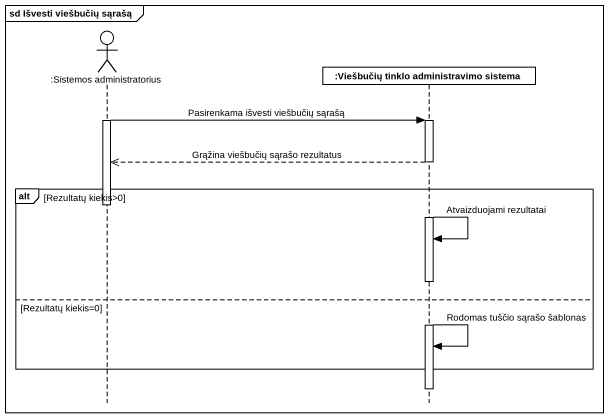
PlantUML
@startuml
mainframe sd Išvesti viešbučių sąrašą
hide footbox
actor ":Sistemos administratorius" as Sistemos_administratorius
participant ":Viešbučių tinklo administravimo sistema" as Viešbučių_tinklo

activate Sistemos_administratorius
Sistemos_administratorius -> Viešbučių_tinklo : Pasirenkama išvesti viešbučių sąrašą
activate Viešbučių_tinklo
Viešbučių_tinklo -->> Sistemos_administratorius : Grąžina viešbučių sąrašo rezultatus
alt Rezultatų kiekis>0
  deactivate Sistemos_administratorius
  Viešbučių_tinklo -> Viešbučių_tinklo : Atvaizduojami rezultatai
else Rezultatų kiekis=0
  Viešbučių_tinklo -> Viešbučių_tinklo : Rodomas tuščio sąrašo šablonas
end
deactivate Viešbučių_tinklo
@enduml
